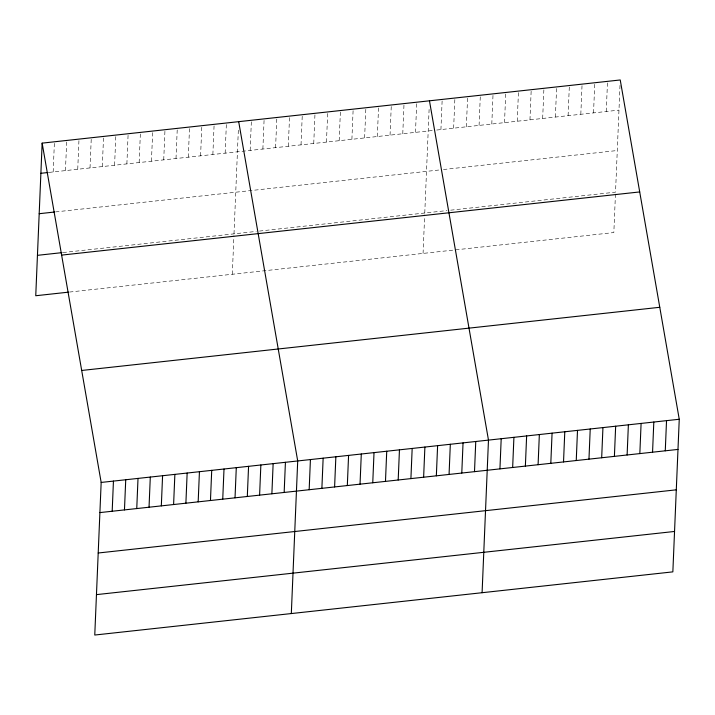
<?xml version="1.0" encoding="UTF-8"?>
<svg xmlns="http://www.w3.org/2000/svg" width="715" height="715" viewBox="0 0 715 715"><rect width="100%" height="100%" fill="white"/><g stroke="black" fill="none" stroke-linecap="round" stroke-linejoin="round"><path stroke-width="0.54" stroke-dasharray="3.58 2.68" d="M53.169 171.949L54.429 141.793M65.449 170.608L66.718 140.453M77.738 169.267L78.999 139.112M90.019 167.927L91.288 137.772M102.308 166.586L103.568 136.422M114.588 165.237L115.848 135.081M126.877 163.896L128.137 133.741M139.157 162.555L140.417 132.4M151.437 161.215L152.706 131.059M163.726 159.874L164.986 129.71M176.006 158.524L177.275 128.369M188.295 157.184L189.555 127.029M200.575 155.843L201.845 125.688M212.864 154.503L214.125 124.339M225.145 153.153L226.414 122.998M232.304 274.256L233.912 235.78M233.993 233.85L238.426 128.119M250.152 150.427L251.412 120.272M262.87 149.033L264.13 118.878M275.588 147.648L276.848 117.492M288.306 146.253L289.566 116.098M301.024 144.868L302.284 114.713M313.742 143.474L315.002 113.319M326.46 142.088L327.72 111.933M339.178 140.694L340.438 110.539M351.896 139.309L353.156 109.145M364.614 137.915L365.874 107.759M377.332 136.529L378.593 106.365M390.05 135.135L391.311 104.98M402.768 133.75L404.029 103.586M415.487 132.355L416.747 102.2M423.066 253.414L424.683 214.929M424.764 213.007L429.107 109.422M440.923 129.576L442.183 99.421M453.641 128.191L454.901 98.027M466.359 126.796L467.619 96.641M479.077 125.411L480.337 95.247M491.795 124.017L493.055 93.862M504.513 122.631L505.773 92.467M517.231 121.237L518.491 91.082M529.949 119.852L531.209 89.688M542.667 118.458L543.927 88.302M555.376 117.072L556.645 86.908M568.094 115.678L569.363 85.523M580.812 114.293L582.082 84.129M593.53 112.898L594.8 82.743M606.249 111.504L607.518 81.349M615.454 194.078L613.836 232.563L454.865 249.937M620.012 85.344L615.535 192.156L450.2 210.228M49.076 172.395L432.441 130.505M436.677 130.041L618.967 110.119M55.564 211.908L439.225 169.982M443.461 169.518L617.277 150.525M63.036 252.538L256.247 231.419M259.429 231.07L447.018 210.576M69.534 292.051L453.802 250.053"/><path stroke-width="1.07" d="M42.149 143.134L101.164 482.437L94.764 635.036L672.851 571.866L679.25 419.258L620.236 79.964L42.149 143.134L35.75 295.742L68.506 292.158M112.183 511.252L113.444 481.097M124.464 509.911L125.733 479.756M136.753 508.571L138.013 478.406M149.033 507.221L150.302 477.066M161.322 505.88L162.582 475.725M173.602 504.54L174.871 474.385M185.891 503.199L187.151 473.035M198.171 501.85L199.44 471.694M210.46 500.509L211.72 470.354M222.74 499.168L224.01 469.013M235.029 497.828L236.29 467.673M247.31 496.487L248.57 466.323M259.599 495.138L260.859 464.982M271.879 493.797L273.139 463.642M284.159 492.456L285.428 462.301M291.318 613.559L297.708 460.961L238.694 121.657M309.166 489.721L310.426 459.566M321.884 488.336L323.144 458.181M334.602 486.942L335.862 456.787M347.32 485.556L348.58 455.401M360.038 484.162L361.298 454.007M372.756 482.777L374.017 452.622M385.474 481.383L386.735 451.228M398.192 479.997L399.453 449.842M410.911 478.603L412.171 448.448M423.629 477.218L424.889 447.063M436.347 475.824L437.607 445.668M449.065 474.438L450.325 444.283M461.783 473.044L463.043 442.889M474.501 471.659L475.761 441.495M482.089 592.708L488.479 440.109L429.465 100.806M499.937 468.879L501.197 438.715M512.655 467.485L513.915 437.33M525.373 466.1L526.633 435.935M538.091 464.705L539.351 434.55M550.809 463.32L552.069 433.156M563.527 461.926L564.787 431.771M576.245 460.54L577.505 430.376M588.963 459.146L590.224 428.991M601.681 457.761L602.942 427.597M614.4 456.367L615.66 426.212M627.118 454.981L628.378 424.817M639.836 453.587L641.096 423.432M652.554 452.202L653.814 422.038M665.272 450.808L666.532 420.652M40.88 173.298L48.048 172.512M39.191 213.705L54.546 212.024M37.439 255.335L62.008 252.645M61.624 255.103L639.711 191.933M81.689 370.468L659.775 307.289M101.164 482.437L679.25 419.258M99.894 512.592L677.99 449.422M98.205 552.999L676.292 489.829M96.462 594.63L674.549 531.46"/></g></svg>
